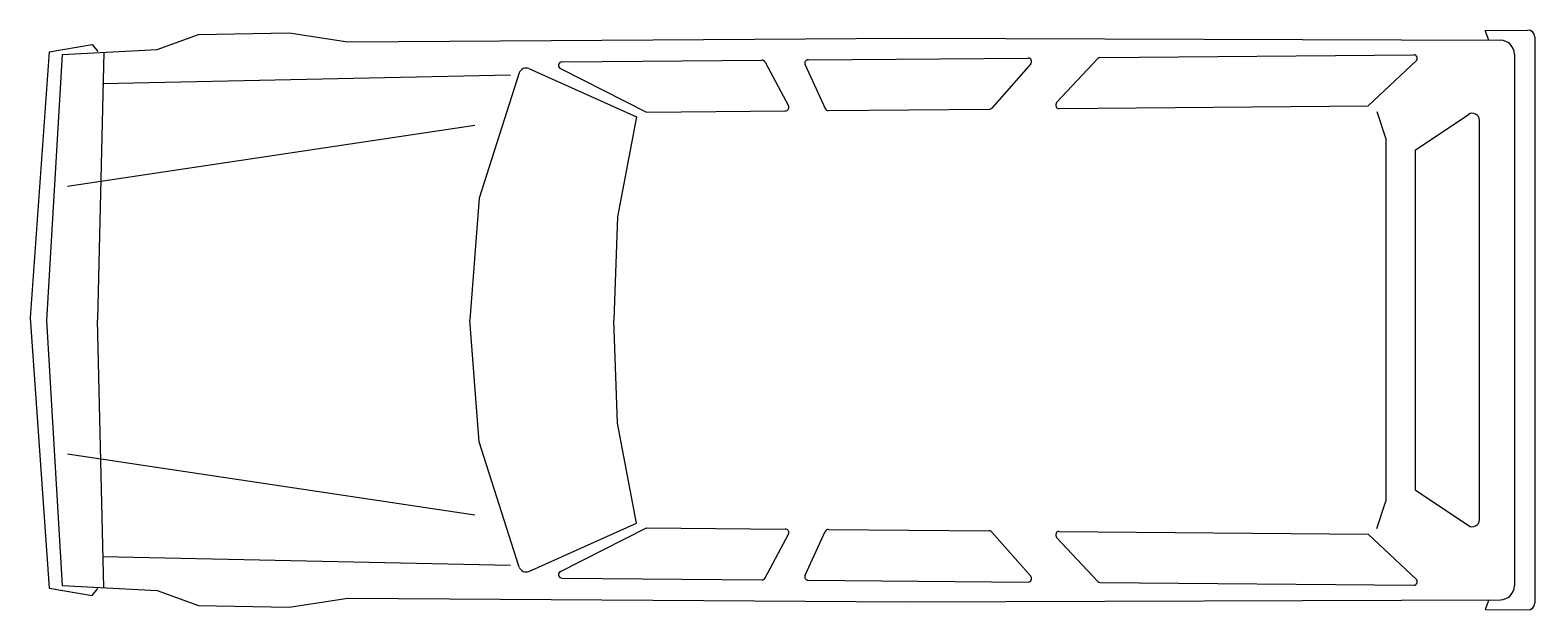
# Model space of a CAD drawing. Extents: x 1955 to 7355, y 10149 to 12230.
import ezdxf

# ---------------------------------------------------------------- set-up
doc = ezdxf.new("R2010")
doc.units = 0
doc.header["$LTSCALE"] = 100
doc.header["$MEASUREMENT"] = 0
doc.layers.add('LX-CAR', color=6, linetype='CONTINUOUS')

msp = doc.modelspace()

# ---------------------------------------------------------------- linework, layer by layer
at = {"layer": 'LX-CAR'}
for p, q in [((2411.2, 12159.8), (2559.9, 12214.4)), ((2559.9, 12214.4), (2884.6, 12219.4)), ((2884.6, 12219.4), (3096, 12187.8)), ((7176, 12228.8), (7329.3, 12229.7)), ((7189, 12193.3), (7176, 12228.8)), ((7354.8, 12205.4), (7354.8, 10172.8)), ((2024.3, 12152.2), (1955.4, 11197.4)), ((2024.3, 12152.2), (2177.5, 12177.8)), ((2070.6, 12142), (2411.2, 12159.8)), ((2177.5, 12177.8), (2197.9, 12152.4)), ((2219.5, 12151), (2197.7, 11189.4)), ((3096, 12187.8), (5100.8, 12201.1)), ((5100.8, 12201.1), (7230.8, 12193.1)), ((2070.6, 12142), (2014.5, 11187.9)), ((3864.1, 12115.8), (4581.4, 12121.7)), ((4592.7, 12115), (4676.2, 11958.1)), ((4735.9, 12105), (4808.6, 11948.1)), ((4747.3, 12123.1), (5536.2, 12129.5)), ((5545.9, 12108.5), (5406.5, 11950)), ((5786.4, 12127.6), (5638.8, 11969.3)), ((5795.5, 12131.7), (6920, 12140.9)), ((6928.8, 12118.9), (6757, 11957.5)), ((7281.4, 12143.7), (7281.4, 10234.6)), ((2215.4, 12038), (3679.2, 12069.6)), ((3710.4, 12075.9), (3566.4, 11626)), ((3745, 12091.4), (4131.2, 11917.8)), ((3858.5, 12091.8), (4166.9, 11935.1)), ((4166.9, 11935.1), (4665.1, 11939.4)), ((4820.3, 11940.7), (5397.1, 11945.7)), ((5648.2, 11947.9), (6757, 11957.5)), ((6787.6, 11938), (6819.9, 11839.6)), ((2089, 11669.8), (3551.6, 11888.3)), ((4131.2, 11917.8), (4062.5, 11558.9)), ((6924.9, 11798.4), (7116.2, 11927)), ((7155.7, 10472.3), (7155.7, 11906)), ((6819.9, 11839.6), (6819.9, 10538.7)), ((6924.9, 11798.4), (6924.9, 10579.9)), ((3566.4, 11626), (3532.8, 11190.1)), ((4062.5, 11558.9), (4049.5, 11189.6)), ((1955.4, 11197.4), (2024.3, 10226.1)), ((2014.5, 11187.9), (2070.6, 10236.3)), ((2219.5, 10227.3), (2197.7, 11188.9)), ((3566.4, 10752.3), (3532.8, 11188.2)), ((4062.5, 10819.4), (4049.5, 11188.7)), ((4131.2, 10460.5), (4062.5, 10819.4)), ((3710.4, 10302.4), (3566.4, 10752.3)), ((2089, 10708.5), (3551.6, 10490)), ((6787.6, 10440.3), (6819.9, 10538.7)), ((6924.9, 10579.9), (7116.2, 10451.3)), ((3745, 10286.9), (4131.2, 10460.5)), ((3858.5, 10286.5), (4166.9, 10443.2)), ((4166.9, 10443.2), (4665.1, 10438.9)), ((4735.9, 10273.3), (4808.6, 10430.2)), ((4820.3, 10437.5), (5397.1, 10432.6)), ((5545.9, 10269.8), (5406.5, 10428.2)), ((5648.2, 10430.4), (6757, 10420.8)), ((4592.7, 10263.3), (4676.2, 10420.2)), ((5786.4, 10250.7), (5638.8, 10409)), ((6928.8, 10259.3), (6757, 10420.8)), ((2215.4, 10340.3), (3679.2, 10308.7)), ((3864.1, 10262.5), (4581.4, 10256.6)), ((2024.3, 10226.1), (2177.5, 10200.5)), ((2070.6, 10236.3), (2411.2, 10218.5)), ((2177.5, 10200.5), (2197.9, 10225.9)), ((2411.2, 10218.5), (2559.9, 10163.9)), ((4747.3, 10255.2), (5536.2, 10248.7)), ((5795.5, 10246.6), (6920, 10237.4)), ((2559.9, 10163.9), (2884.6, 10158.9)), ((2884.6, 10158.9), (3096, 10190.5)), ((3096, 10190.5), (5100.8, 10177.2)), ((5100.8, 10177.2), (7230.8, 10185.2)), ((7189, 10185), (7176, 10149.5)), ((7176, 10149.5), (7329.3, 10148.6))]:
    msp.add_line(p, q, dxfattribs=at)
for centre, radius, start, end in [((7329.4, 12204.3), 25.4, 2.5283, 90.3442), ((7230.7, 12142.3), 50.8, 1.5342, 89.7858), ((3864.2, 12103.1), 12.7, 90.47, 243.0618), ((4581.5, 12109), 12.7, 28.0234, 90.47), ((4747.4, 12110.4), 12.7, 90.47, 204.8676), ((5536.3, 12116.9), 12.7, 318.6635, 90.47), ((5795.6, 12119), 12.7, 90.47, 137.028), ((6920.1, 12128.2), 12.7, 313.2255, 90.47), ((3734.6, 12068.2), 25.4, 65.7961, 162.2571), ((4665, 11952.1), 12.7, 270.4955, 28.0234), ((4820.2, 11953.4), 12.7, 204.8676, 270.4955), ((5397, 11958.4), 12.7, 270.4955, 318.6635), ((5648.1, 11960.6), 12.7, 137.028, 270.4955), ((7130.3, 11906), 25.4, 0, 123.9199), ((2210.4, 11189.1), 12.7, 178.7004, 181.2996), ((3545.4, 11189.1), 12.7, 175.5855, 184.4145), ((4062.2, 11189.1), 12.7, 177.991, 182.009), ((4665, 10426.2), 12.7, 331.9766, 89.5045), ((4820.2, 10424.8), 12.7, 89.5045, 155.1324), ((5397, 10419.9), 12.7, 41.3365, 89.5045), ((5648.1, 10417.7), 12.7, 89.5045, 222.972), ((7130.3, 10472.3), 25.4, 236.0801, 360), ((3734.6, 10310.1), 25.4, 197.7429, 294.2039), ((3864.2, 10275.2), 12.7, 116.9382, 269.53), ((4581.5, 10269.3), 12.7, 269.53, 331.9766), ((4747.4, 10267.9), 12.7, 155.1324, 269.53), ((5536.3, 10261.4), 12.7, 269.53, 41.3365), ((6920.1, 10250.1), 12.7, 269.53, 46.7745), ((5795.6, 10259.3), 12.7, 222.972, 269.53), ((7230.7, 10236), 50.8, 270.2142, 358.4658), ((7329.4, 10174), 25.4, 269.6558, 357.4717)]:
    msp.add_arc(centre, radius, start, end, dxfattribs=at)

doc.saveas('drawing.dxf')
